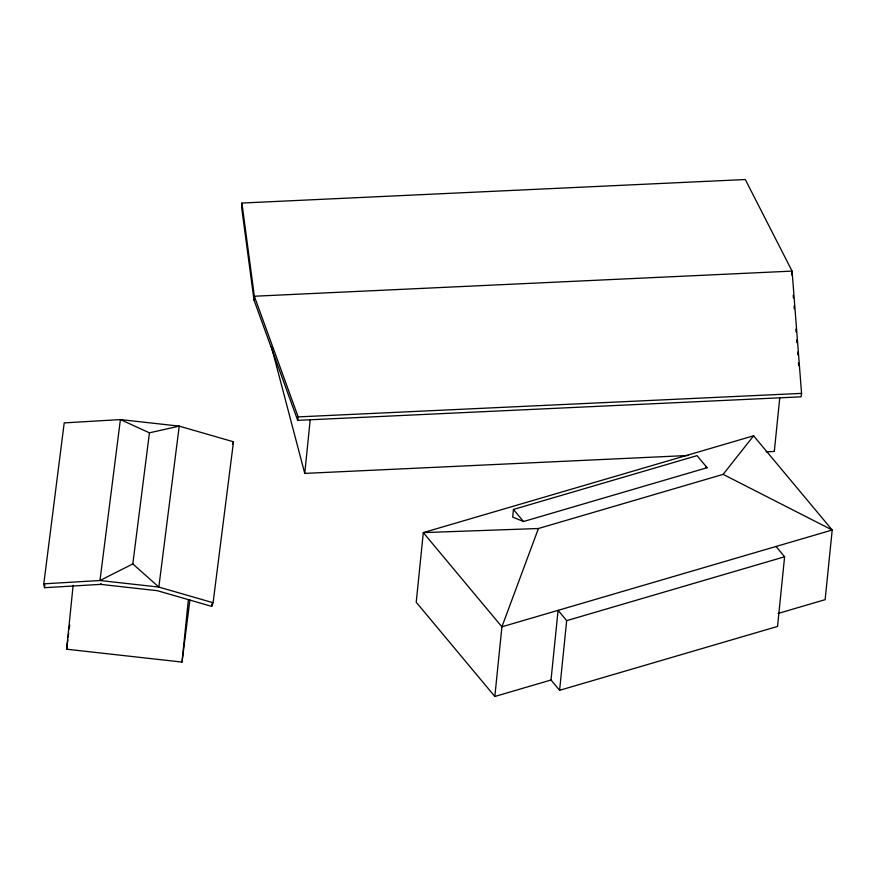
<?xml version="1.0" encoding="UTF-8"?>
<svg xmlns="http://www.w3.org/2000/svg" width="876" height="876" viewBox="0 0 876 876"><rect width="100%" height="100%" fill="white"/><g stroke="black" fill="none" stroke-linecap="round" stroke-linejoin="round"><path stroke-width="1.31" d="M241.907 203.046L241.612 207.207L254.007 300.074L297.687 420.36L801.08 396.828L801.562 393.379L792.079 271.1L745.301 179.525L241.907 203.046L254.347 296.23L298.168 416.899L297.687 420.36M254.007 300.074L254.347 296.23L792.079 271.1L791.63 274.954M189.906 599.94L182.022 662.081L66.631 649.204L73.135 585.288M182.022 662.081L188.318 600.137M688.317 455.476L304.749 473.401L310.235 419.407M513.445 509.449L512.668 517.114L523.509 521.516L707.107 467.707L697.044 455.64L513.445 509.449L523.509 521.516M776.027 546.482L784.611 556.775L777.538 626.439L559.6 690.31L551.015 680.006L494.83 696.475L501.915 626.811L538.422 528.513L723.149 474.376L753.59 435.799L832.2 530.013L825.126 599.677L778.096 613.452M551.015 680.006L558.089 610.353L566.673 620.646L559.6 690.31M779.793 397.463L774.318 451.458L766.128 451.841M43.8 583.843L64.2 422.9L120.395 419.571L179.23 426.13L233.487 441.789L213.087 602.732L211.642 606.356L157.384 590.698L100.641 584.369L44.49 587.697L43.8 583.843L99.984 580.514L158.83 587.073L213.087 602.732M44.49 587.697L44.829 584.993M66.631 649.204L67.835 639.754M68.175 637.049L68.689 632.998M69.204 628.946L69.719 624.895M100.641 584.369L101.058 583.536M132.813 563.925L149.435 432.832L179.23 426.13L158.83 587.073L132.813 563.925L99.984 580.514L120.395 419.571L149.435 432.832M211.642 606.356L211.981 603.652M232.523 444.198L233.487 441.789M753.59 435.799L423.305 532.608L416.231 602.261L494.83 696.475M566.673 620.646L784.611 556.775M298.168 416.899L801.562 393.379M538.422 528.513L423.305 532.608L501.915 626.811L832.2 530.013L723.149 474.376M705.76 467.16L707.107 467.707M271.363 346.48L304.749 473.401M793.207 295.267L793.415 297.971M794.05 306.096L794.258 308.812M795.835 329.124L796.043 331.829M796.667 339.954L796.875 342.658M797.609 352.141L797.828 354.846M798.452 362.971L798.66 365.686"/></g></svg>
